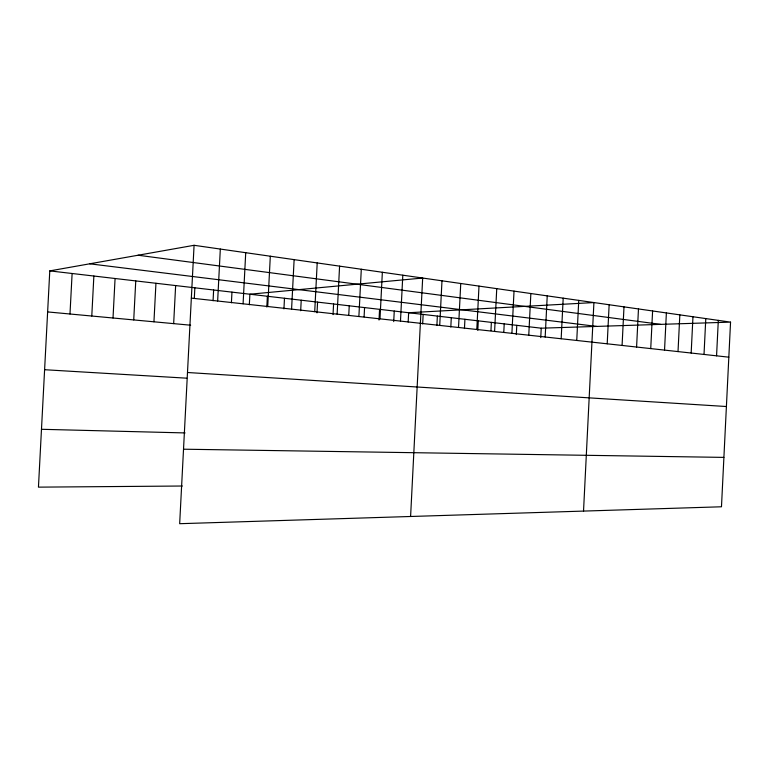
<?xml version="1.0" encoding="UTF-8"?>
<svg xmlns="http://www.w3.org/2000/svg" width="769" height="769" viewBox="0 0 769 769"><rect width="100%" height="100%" fill="white"/><g stroke="black" fill="none" stroke-linecap="round" stroke-linejoin="round"><path stroke-width="1.15" d="M607.202 343.81L609.144 304.745M622.083 345.444L623.995 306.869M636.588 347.04L638.472 308.936M650.737 348.588L652.602 310.964M664.541 350.106L666.377 312.935M678.018 351.587L679.834 314.867M691.168 353.038L692.965 316.741M704.019 354.442L705.788 318.577M716.564 355.826L718.313 320.375M730.55 322.124L721.476 506.781L179.667 523.699L194.076 245.301L730.55 322.124L541.232 328.19L49.783 270.89L38.45 487.142L182.33 486.018M266.824 307.033L267.381 296.257M267.727 306.514L270.313 256.221M283.944 308.907L284.482 298.257M291.586 309.128L294.123 259.634M300.679 310.734L301.217 300.208M314.713 311.676L317.203 262.931M317.02 312.887L317.578 302.111M333.035 314.636L333.583 303.976M337.13 314.137L339.581 266.141M348.761 315.175L349.241 305.802M358.883 316.53L361.295 269.246M364.093 316.866L364.564 307.59M379.021 320.029L379.569 309.34M379.992 318.847L382.356 272.264M393.718 321.634L394.257 311.051M400.476 321.096L402.812 275.196M408.166 322.038L408.647 312.733L593.918 302.563L583.527 511.087M410.598 516.489L422.671 278.042L249.877 294.219L249.329 304.764M422.671 323.97L423.161 314.425M436.888 325.527L437.369 316.078M439.724 325.412L441.983 280.8M450.817 327.056L451.288 317.703M458.526 327.479L460.746 283.492M464.457 328.546L464.928 319.289M476.809 329.478L478.991 286.106M477.809 330.362L478.28 320.846M490.958 330.622L491.372 322.374M494.592 331.439L496.745 288.644M503.801 332.035L504.214 323.874M511.904 333.342L514.028 291.115M516.326 334.573L516.787 325.335M528.764 335.188L530.85 293.527M540.761 337.61L541.232 328.19M545.173 336.995L547.23 295.873M561.168 338.754L563.196 298.161M576.75 340.465L578.749 300.391M69.989 314.002L72.113 273.495M91.78 316.03L93.866 276.033M113.014 318.001L115.071 278.503M133.729 319.923L135.757 280.916M153.944 321.798L155.944 283.271M173.659 323.634L175.64 285.568M194.307 298.382L194.855 287.808M213.071 300.785L213.628 289.99M217.646 301.006L220.319 249.06M231.411 302.794L231.959 292.133M243.091 303.803L245.724 252.693M49.783 270.89L194.076 245.301M183.522 449.202L723.898 457.392M41.488 429.294L185.079 432.928M44.602 369.716L186.771 378.185M187.492 372.504L726.407 406.522M47.64 311.926L190.645 325.21M191.337 298.122L728.829 357.172M89.723 263.805L596.638 326.412M138.093 255.231L660.571 324.364"/></g></svg>
